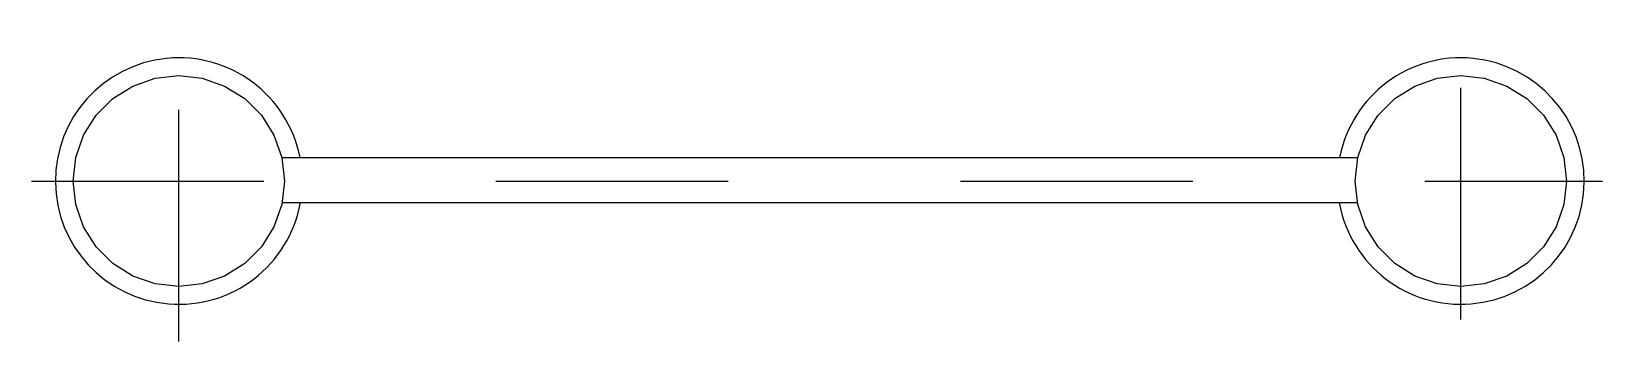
# Model space of a CAD drawing. Extents: x 170.414 to 171.091, y 0.137 to 0.271.
import ezdxf

# ---------------------------------------------------------------- set-up
doc = ezdxf.new("R2010")
doc.units = 0
doc.header["$LTSCALE"] = 0.2
doc.header["$MEASUREMENT"] = 0
doc.linetypes.add('AXES', pattern=[0.54, 0.3, -0.08, 0.08, -0.08])
doc.linetypes.add('CONTINU', pattern=[0])
doc.layers.get('0').update_dxf_attribs({"linetype": 'CONTINUOUS'})
doc.layers.add('DECA_EIXOS', color=5, linetype='AXES')

msp = doc.modelspace()

# ---------------------------------------------------------------- linework, layer by layer
at = {"linetype": 'CONTINU'}
for points in [[(170.52977, 0.2164, 10.85494), (170.52992, 0.19698)], [(170.97725, 0.19698, 10.85494), (170.9774, 0.2164)]]:
    msp.add_lwpolyline(points, format="xyb", dxfattribs=at)
for points in [[(170.4321, 0.2063), (170.43323, 0.21642), (170.43661, 0.22604), (170.44202, 0.23466), (170.44922, 0.24186), (170.45785, 0.24728), (170.46747, 0.25065), (170.47759, 0.25178)], [(170.47759, 0.25178), (170.4877, 0.25065), (170.49733, 0.24728), (170.50595, 0.24186), (170.51315, 0.23466), (170.51857, 0.22604), (170.52194, 0.21642), (170.52307, 0.2063)], [(170.9841, 0.2063), (170.98523, 0.21642), (170.9886, 0.22604), (170.99402, 0.23466), (171.00121, 0.24186), (171.00984, 0.24728), (171.01946, 0.25065), (171.02959, 0.25178)], [(171.02959, 0.25178), (171.0397, 0.25065), (171.04932, 0.24728), (171.05794, 0.24186), (171.06514, 0.23466), (171.07056, 0.22604), (171.07393, 0.21642), (171.07506, 0.2063)], [(170.52194, 0.2164), (170.98523, 0.2164)], [(170.47759, 0.16082), (170.46747, 0.16195), (170.45785, 0.16532), (170.44922, 0.17074), (170.44202, 0.17793), (170.43661, 0.18656), (170.43323, 0.19618), (170.4321, 0.2063)], [(170.52307, 0.2063), (170.52194, 0.19618), (170.51857, 0.18656), (170.51315, 0.17793), (170.50595, 0.17074), (170.49733, 0.16532), (170.4877, 0.16195), (170.47759, 0.16082)], [(171.02959, 0.16082), (171.01946, 0.16195), (171.00984, 0.16532), (171.00121, 0.17074), (170.99402, 0.17793), (170.9886, 0.18656), (170.98523, 0.19618), (170.9841, 0.2063)], [(171.07506, 0.2063), (171.07393, 0.19618), (171.07056, 0.18656), (171.06514, 0.17793), (171.05794, 0.17074), (171.04932, 0.16532), (171.0397, 0.16195), (171.02959, 0.16082)], [(170.52203, 0.19698), (170.98514, 0.19698)]]:
    msp.add_lwpolyline(points, dxfattribs=at)
at = {"layer": 'DECA_EIXOS'}
for points in [[(170.47759, 0.13702), (170.47759, 0.27086)], [(171.02959, 0.14653), (171.02959, 0.26647)], [(170.41413, 0.2063), (171.09061, 0.2063)]]:
    msp.add_lwpolyline(points, dxfattribs=at)

doc.saveas('drawing.dxf')
